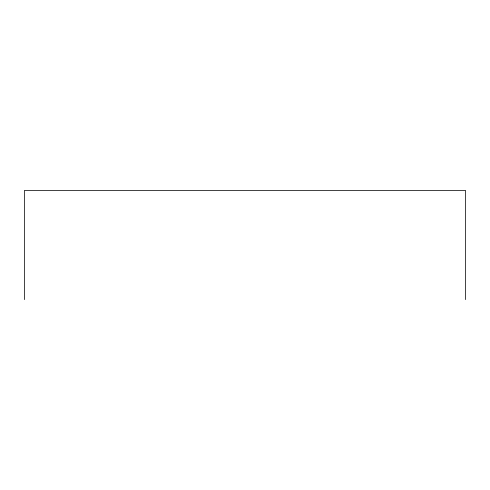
<?xml version="1.0" encoding="UTF-8"?>
<svg xmlns="http://www.w3.org/2000/svg" width="490" height="490" viewBox="0 0 490 490"><rect width="100%" height="100%" fill="white"/><g stroke="black" fill="none" stroke-linecap="round" stroke-linejoin="round"><path stroke-width="0.73" d="M465.5 299.611L465.5 190.389L24.5 190.389L24.5 299.611"/></g></svg>
